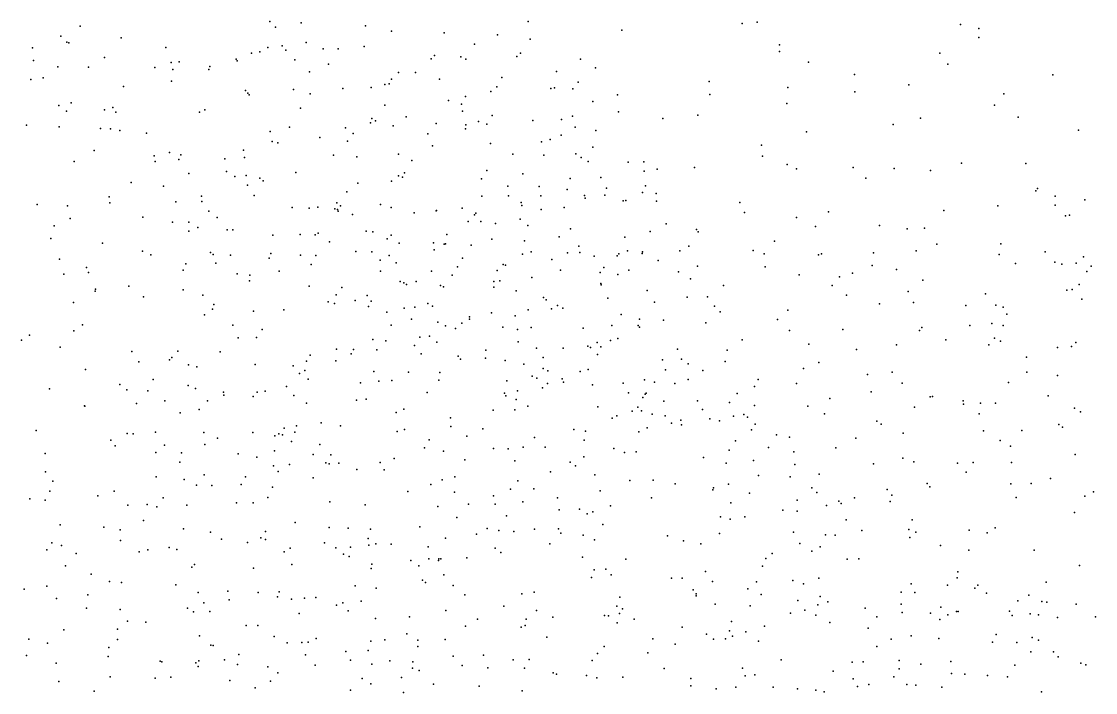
# Model space of a CAD drawing. Header units: metres. Extents: x -23.9 to 23.9, y -28.5 to 28.5.
# Drawn here: x 11.96 to 17.64, y 7.14 to 10.69 of the extents above; entities that cross this region are included whole.
import ezdxf

# ---------------------------------------------------------------- set-up
doc = ezdxf.new("R2010")
doc.units = ezdxf.units.M

msp = doc.modelspace()

# ---------------------------------------------------------------- linework, layer by layer
for p in [(13.2713, 10.6929, -11.623), (13.4364, 10.6864, -3.6202), (14.6382, 10.6939, -2.7017), (15.7704, 10.6835, -0.988), (15.8493, 10.6908, 2.1438), (12.2685, 10.6695, 4.5014), (13.301, 10.6643, 6.8789), (13.7773, 10.6704, 15.0004), (13.9149, 10.6433, -0.6066), (14.1934, 10.6331, -2.2335), (15.1338, 10.6474, 6.2331), (16.9255, 10.6785, -8.0049), (17.022, 10.6571, 0.0208), (12.1652, 10.6165, 11.988), (12.1969, 10.5837, 4.0048), (12.207, 10.5812, -17.3533), (12.4844, 10.6075, -5.665), (13.4639, 10.5831, 15.6286), (14.3539, 10.5737, 2.1559), (14.4759, 10.6225, -14.8691), (14.649, 10.6, 1.4511), (15.9669, 10.5701, -5.2649), (17.0212, 10.6094, 3.4583), (12.0163, 10.5542, -9.1142), (12.7218, 10.556, -11.5268), (13.1745, 10.527, 5.8347), (13.2182, 10.533, -10.9444), (13.2613, 10.5555, -21.3424), (13.3365, 10.5657, 4.113), (13.3554, 10.5424, -0.5802), (13.5531, 10.5492, 4.9202), (13.6321, 10.5493, -15.1165), (13.7695, 10.5618, 7.2279), (14.1414, 10.5131, -1.6246), (14.5972, 10.5261, 15.5978), (15.9668, 10.5351, -0.1488), (16.815, 10.5254, -7.2091), (12.0202, 10.4883, -5.2513), (12.3971, 10.5041, 10.7617), (12.7498, 10.4773, -21.4855), (12.7921, 10.4795, 2.9722), (12.9529, 10.4554, -9.1887), (13.0936, 10.4944, -8.6035), (13.098, 10.4863, 6.6297), (13.4037, 10.4913, 1.1618), (13.582, 10.4685, -0.0748), (14.1252, 10.4971, 5.5597), (14.2815, 10.5066, 0.9674), (14.3083, 10.4951, 6.8495), (14.577, 10.5079, 15.2205), (14.9154, 10.4944, -0.5711), (16.12, 10.4791, 3.3326), (16.8574, 10.4682, -1.6802), (12.149, 10.4533, -21.6243), (12.3112, 10.452, 6.6955), (12.662, 10.4503, -22.2072), (12.7573, 10.4406, 6.5437), (12.9484, 10.4394, -20.8404), (13.4812, 10.4267, 5.2794), (13.9518, 10.4235, 7.6517), (14.0418, 10.4231, 2.5592), (14.4979, 10.3983, -5.8863), (14.7883, 10.4291, 6.768), (14.9947, 10.4495, -3.1936), (16.3645, 10.4127, -4.944), (17.4129, 10.411, -0.3456), (12.0072, 10.3871, -19.3367), (12.0722, 10.3963, -2.873), (12.4973, 10.3494, -20.6571), (12.7516, 10.3777, -0.5464), (13.8066, 10.3439, -5.2696), (13.8795, 10.3607, 16.5292), (13.9032, 10.3644, -3.8506), (13.9141, 10.3892, -0.9986), (14.1692, 10.389, 14.8074), (14.4714, 10.3476, 16.5513), (14.7767, 10.3422, 1.8557), (14.9017, 10.3728, 0.4227), (15.5954, 10.3769, 3.7829), (16.0108, 10.3445, 2.5945), (16.6513, 10.3593, 0.0562), (13.1425, 10.3281, -10.3027), (13.154, 10.3145, -9.6699), (13.1626, 10.3061, 3.1568), (13.3963, 10.3345, -4.7581), (13.4841, 10.3102, 7.5733), (13.6582, 10.3385, 5.7047), (14.306, 10.2978, 7.8176), (14.4402, 10.3235, 3.9633), (14.7579, 10.3385, 7.2134), (14.8744, 10.3383, 7.7591), (15.1107, 10.306, 6.0445), (15.5995, 10.3075, 1.3838), (16.3662, 10.3225, 1.0791), (17.1548, 10.3119, 1.2948), (12.1551, 10.2493, 11.0779), (12.2193, 10.2635, -19.8708), (12.4403, 10.2381, -10.4811), (13.4328, 10.2346, 4.7264), (13.8789, 10.2505, 16.1606), (14.2156, 10.2757, -2.6081), (14.2848, 10.2572, 16.2274), (14.9795, 10.271, 1.2425), (16.0056, 10.2602, -1.1867), (17.1055, 10.2509, -6.8568), (12.1955, 10.2191, 10.4869), (12.3963, 10.2267, -8.0701), (12.4563, 10.2149, -17.1248), (12.8986, 10.2144, 0.0335), (12.9269, 10.226, -8.2255), (13.8113, 10.1809, 17.0707), (13.9926, 10.1892, 0.1839), (14.2912, 10.2192, -4.742), (14.4468, 10.1965, 5.3545), (14.8149, 10.1758, 14.4517), (14.8729, 10.1934, 3.8028), (15.1155, 10.2156, 7.5007), (15.3503, 10.1798, -0.2281), (15.5362, 10.1979, -6.9185), (16.7131, 10.182, 2.2041), (17.2293, 10.1881, -1.8993), (11.9846, 10.1454, -16.2513), (12.1562, 10.1358, -9.3575), (12.3758, 10.1282, -3.1147), (12.429, 10.1259, 2.5618), (12.4771, 10.1165, -22.4987), (13.3751, 10.1355, 3.4425), (13.6716, 10.1313, 8.2237), (13.803, 10.1583, 3.3228), (13.8298, 10.168, 14.7841), (13.923, 10.1417, 5.4605), (14.1519, 10.1542, -5.5662), (14.3058, 10.1255, -4.0724), (14.3077, 10.1472, 14.0106), (14.3751, 10.164, 6.8922), (14.4199, 10.1509, 14.8509), (14.6616, 10.1696, 8.0719), (14.8858, 10.1349, -6.9109), (14.9958, 10.1167, 7.1052), (16.5682, 10.1491, 3.2032), (17.55, 10.1183, 0.9221), (12.6184, 10.1024, -19.4641), (13.2726, 10.1119, 7.3133), (13.2832, 10.0589, 7.9107), (13.5354, 10.0797, 11.0867), (13.6815, 10.0612, -20.9152), (13.7121, 10.1019, 1.1396), (14.1076, 10.1002, 8.2153), (14.7077, 10.057, 6.927), (14.7546, 10.0686, 13.9834), (14.813, 10.0932, 5.3166), (16.1098, 10.11, -6.7854), (12.3417, 10.0109, -18.3156), (12.74, 10.0012, 0.4749), (13.1322, 10.013, -22.0422), (13.3131, 10.0513, -5.4283), (14.1309, 10.0357, -1.9932), (14.438, 10.0474, 12.0808), (14.9803, 10.028, -0.9816), (15.8716, 10.0395, 1.0544), (12.2366, 9.9529, -7.1678), (12.6589, 9.9824, -2.5337), (12.6652, 9.9526, 7.8557), (12.7893, 9.9641, 6.6502), (12.8007, 9.9876, -9.9213), (13.0339, 9.9672, 1.0666), (13.1368, 9.9748, 11.2202), (13.6087, 9.9866, 11.7484), (13.7314, 9.9774, -21.4726), (13.951, 9.9916, 11.3902), (14.0225, 9.9582, 0.6944), (14.5562, 9.9915, 12.4495), (14.7204, 9.9868, 16.3558), (14.8907, 9.9936, 11.7183), (14.919, 9.9747, -3.9366), (14.9558, 9.9538, 5.7569), (15.1667, 9.9501, 17.4066), (15.2502, 9.9518, 7.7014), (15.877, 9.982, -1.7396), (16.93, 9.9441, -2.8019), (12.8432, 9.8898, -20.5759), (13.0415, 9.8994, -4.6433), (13.4089, 9.8954, 4.5236), (13.9837, 9.8929, -4.3324), (14.4189, 9.9052, 4.781), (14.6096, 9.8869, 15.3223), (15.2522, 9.9018, 12.2712), (15.3206, 9.9122, 17.8517), (15.517, 9.9221, -0.9252), (16.0081, 9.9371, 10.4647), (16.0577, 9.9149, 3.4568), (16.3563, 9.9205, 10.1158), (16.574, 9.9156, -6.6218), (16.7659, 9.9052, 1.046), (17.2698, 9.9424, -5.1213), (12.5368, 9.842, -4.3089), (13.0868, 9.8732, 8.1972), (13.1456, 9.8786, 3.381), (13.2174, 9.8642, 3.9614), (13.2354, 9.8502, 11.8008), (13.7374, 9.8375, -5.6286), (13.9144, 9.8489, 14.0582), (13.9518, 9.8771, 2.6024), (13.973, 9.8702, 17.322), (14.391, 9.8619, 17.3054), (14.8608, 9.8637, 17.6576), (15.0225, 9.8679, 14.0935), (16.4238, 9.8646, 10.5137), (12.7093, 9.822, 2.9345), (13.1536, 9.8281, 0.0097), (13.6791, 9.7918, 14.9989), (14.5307, 9.8229, -1.6849), (14.6953, 9.8216, -3.4939), (14.8446, 9.8047, 16.6835), (14.9354, 9.773, 9.9258), (15.0428, 9.7757, 4.8323), (15.0518, 9.8121, 2.0252), (15.243, 9.7895, 11.7518), (15.2578, 9.824, 7.3097), (15.3155, 9.7831, 17.1137), (17.3238, 9.7973, 10.5762), (17.3316, 9.8104, 3.426), (12.0409, 9.7249, -8.5184), (12.2001, 9.7182, -22.4507), (12.4218, 9.7662, -20.3043), (12.4247, 9.7351, 8.3663), (12.7733, 9.7391, -3.8417), (12.909, 9.7699, -9.0835), (12.9114, 9.7421, -19.3261), (13.1879, 9.7723, 7.1399), (13.6264, 9.7351, 0.0749), (13.6454, 9.7176, 16.2052), (13.8574, 9.7248, 10.7923), (14.3925, 9.7692, -4.6609), (14.5333, 9.7713, -5.7377), (14.601, 9.7364, 1.8915), (14.6042, 9.7197, 10.4518), (14.705, 9.7712, 12.7023), (14.94, 9.7582, 14.8575), (15.141, 9.7456, 12.5933), (15.1538, 9.7472, 0.3816), (15.3167, 9.7433, -2.0208), (15.7578, 9.7366, 10.6323), (17.1229, 9.7186, 2.5321), (17.4252, 9.7694, 3.9072), (17.4252, 9.7215, -0.374), (17.582, 9.7503, 3.0206), (12.949, 9.6896, -18.4779), (13.3885, 9.7101, -20.637), (13.4795, 9.7066, -18.5939), (13.5254, 9.7115, 10.7073), (13.6142, 9.7034, 15.722), (13.6293, 9.6983, 8.5243), (13.6329, 9.6906, 4.8019), (13.7089, 9.6733, 4.3266), (13.9138, 9.7104, 11.8554), (14.0352, 9.6808, 4.2274), (14.1512, 9.6928, -5.4672), (14.1531, 9.6933, 13.7751), (14.2886, 9.7064, 6.6672), (14.3541, 9.6716, 15.7201), (14.3604, 9.6805, 3.392), (14.7074, 9.6995, -6.6163), (14.8281, 9.7097, 8.1917), (15.782, 9.684, 17.6136), (16.226, 9.6871, -5.8456), (16.8375, 9.6944, 10.895), (17.4805, 9.6655, -14.9142), (17.5014, 9.6682, 11.0536), (12.1305, 9.6121, -13.6928), (12.2142, 9.6514, 7.8999), (12.5994, 9.6582, -4.8076), (12.7568, 9.6312, -8.4757), (12.8432, 9.6325, -17.9425), (12.8898, 9.6039, 11.2058), (12.9922, 9.6564, -16.2311), (14.3211, 9.6358, -21.0922), (14.3867, 9.6363, 9.8486), (14.4646, 9.6247, 4.476), (14.5951, 9.6483, 16.147), (14.6365, 9.6137, 17.745), (15.3685, 9.6239, -4.5495), (16.0566, 9.6568, -2.0309), (16.1584, 9.6084, -0.2469), (16.4966, 9.6137, 1.9802), (12.1117, 9.5463, -3.3176), (12.8423, 9.5844, 3.5287), (13.0455, 9.5912, 10.8884), (13.076, 9.5914, 0.6021), (13.2867, 9.5631, 8.6164), (13.4308, 9.5674, -17.6895), (13.5103, 9.5647, 16.8361), (13.5264, 9.5746, -4.1216), (13.7803, 9.585, 14.5096), (13.8158, 9.5817, 5.1334), (13.9133, 9.5641, 15.2053), (14.2077, 9.567, 8.259), (14.8025, 9.5551, 13.7872), (14.8611, 9.5969, 17.0845), (15.1495, 9.5522, 7.9991), (15.2833, 9.5821, 5.16), (15.5281, 9.594, 10.1504), (15.5364, 9.58, -6.719), (16.6434, 9.5961, -0.686), (16.7348, 9.6003, 10.4378), (12.3859, 9.521, 7.4876), (13.5861, 9.5288, 12.0226), (13.8911, 9.5433, -20.6306), (13.9558, 9.521, 1.1733), (14.1374, 9.5234, 15.4961), (14.193, 9.5164, 16.0203), (14.201, 9.5179, -18.2126), (14.3361, 9.511, 4.171), (14.4447, 9.5419, 11.5003), (14.6183, 9.5326, 9.5818), (14.9051, 9.5045, 6.107), (15.487, 9.5059, 12.121), (15.9407, 9.5307, -5.3692), (16.7993, 9.5149, -15.11), (17.139, 9.5169, 11.297), (12.1584, 9.4366, -18.1271), (12.5978, 9.4794, 2.6891), (12.6418, 9.4599, 6.5983), (12.957, 9.4723, -14.436), (12.9707, 9.4603, -16.8607), (13.0627, 9.4573, 11.832), (13.2669, 9.4421, -13.7335), (13.2761, 9.4664, 7.2864), (13.4328, 9.458, -16.2988), (13.514, 9.4559, -19.4989), (13.726, 9.4775, -14.5791), (13.811, 9.4749, 17.1993), (13.9026, 9.4565, 8.6392), (14.1405, 9.4858, 12.3898), (14.2896, 9.4422, 10.5167), (14.6074, 9.4631, 15.0506), (14.653, 9.4756, 10.7097), (14.7628, 9.4352, 16.5219), (14.845, 9.4698, 4.6043), (14.9111, 9.4718, -12.0055), (14.9872, 9.4519, -3.0583), (15.1079, 9.4538, 7.1524), (15.1176, 9.4646, 14.5624), (15.1637, 9.48, -3.93), (15.241, 9.4663, 7.4649), (15.2428, 9.4745, 5.5347), (15.4408, 9.4806, 18.2054), (15.8277, 9.4813, 12.2268), (15.8856, 9.4652, 12.5766), (16.1738, 9.4584, 10.9429), (16.1892, 9.4644, 17.6579), (16.464, 9.4695, 3.5794), (16.6898, 9.4807, 9.9196), (17.1302, 9.4604, 10.1291), (17.3733, 9.4745, -3.1442), (17.5759, 9.4492, -4.1941), (12.302, 9.3919, -2.1406), (12.8121, 9.3785, 7.292), (12.8271, 9.4119, -22.1938), (12.9851, 9.4143, 6.7365), (13.4901, 9.4072, -21.582), (13.8542, 9.4305, 16.1295), (13.9395, 9.4171, 14.7987), (14.2636, 9.3963, 15.0158), (14.4741, 9.3757, 6.8302), (14.5055, 9.4083, 6.4319), (14.5175, 9.4037, -20.528), (14.8087, 9.3782, 11.4179), (15.0384, 9.3929, -6.2012), (15.1712, 9.3787, 12.6552), (15.326, 9.4284, 16.9143), (15.533, 9.3988, 10.5931), (15.8916, 9.3961, 17.8252), (16.458, 9.4021, 1.1074), (16.5855, 9.382, -6.0185), (17.2154, 9.4136, -16.89), (17.4237, 9.42, 2.3077), (17.4615, 9.4096, -5.7956), (17.5363, 9.4148, -1.0109), (17.6162, 9.3995, -16.3033), (12.1822, 9.3566, -20.5426), (12.3116, 9.3661, -4.0679), (13.0987, 9.3595, -20.301), (13.1627, 9.3209, -15.8112), (13.165, 9.3514, -5.1256), (13.3213, 9.3722, 10.696), (13.8574, 9.3728, 4.012), (14.1266, 9.3722, 10.2008), (14.2354, 9.3519, 17.2265), (14.4556, 9.3185, 13.7495), (14.4875, 9.3219, 16.2342), (14.6565, 9.3392, 2.5584), (15.0179, 9.3657, -2.3616), (15.1129, 9.3549, -1.392), (15.4326, 9.3699, -0.7853), (15.497, 9.3329, -5.4021), (16.072, 9.3528, 1.6521), (16.2848, 9.3432, 18.1699), (16.3541, 9.3619, -15.3325), (16.7264, 9.3243, 18.1184), (17.5935, 9.3709, 10.2217), (12.3463, 9.2672, -13.4042), (12.3492, 9.2776, -22.127), (12.525, 9.2941, 8.6314), (12.8127, 9.2732, -3.5817), (13.4795, 9.2926, -13.1226), (13.6514, 9.287, 8.8109), (13.9605, 9.318, -21.691), (13.9797, 9.3112, -18.7092), (13.9945, 9.3016, 1.7137), (14.0445, 9.3182, -13.5425), (14.1746, 9.2969, 11.0865), (14.1905, 9.2893, 9.7762), (14.4562, 9.2879, -18.6168), (14.5749, 9.2694, 4.2821), (15.0228, 9.3074, 8.389), (15.0239, 9.3012, 18.2432), (15.2676, 9.2704, 11.6563), (15.6706, 9.2977, 17.0551), (16.2452, 9.2961, -2.4006), (16.6486, 9.2658, 17.244), (17.4881, 9.2726, 3.3286), (17.5153, 9.2751, -5.1406), (17.552, 9.3027, -14.3843), (12.2322, 9.207, 8.386), (12.6029, 9.2376, -15.8226), (12.9165, 9.2453, -17.5946), (13.5795, 9.2112, -20.0845), (13.6226, 9.2474, -2.9928), (13.722, 9.2172, 16.5853), (13.786, 9.2444, -4.4788), (13.8069, 9.214, 10.5661), (14.7181, 9.2327, 6.2347), (14.7325, 9.2212, -4.2878), (15.0585, 9.2296, 14.0754), (15.3067, 9.2086, 9.7076), (15.4784, 9.2358, 1.5813), (15.5865, 9.237, 12.95), (16.3224, 9.2462, 9.613), (16.6761, 9.2078, 0.719), (17.0578, 9.2532, -14.5425), (17.5674, 9.2248, -17.2257), (12.9681, 9.1722, 1.614), (12.9743, 9.1966, 3.1935), (13.1844, 9.1618, 7.4224), (13.3446, 9.1679, 4.4494), (13.6132, 9.2015, -6.1446), (13.7933, 9.1858, 0.6841), (13.8906, 9.1557, -15.8799), (13.9824, 9.1774, 16.3183), (14.0385, 9.1827, -12.8639), (14.1068, 9.2009, -5.5014), (14.1316, 9.188, 13.9323), (14.4446, 9.1515, -10.539), (14.6386, 9.1674, -2.6777), (14.7608, 9.1741, 17.0815), (14.7932, 9.1911, 5.8982), (14.8213, 9.1772, 14.7988), (15.623, 9.1876, 11.8235), (15.6542, 9.1573, 3.422), (16.0117, 9.1669, 12.9068), (16.4959, 9.1993, 10.9395), (16.9533, 9.1911, 17.4531), (17.1127, 9.1933, 1.5896), (17.1503, 9.1824, -3.6364), (12.9258, 9.1413, 11.2947), (14.0209, 9.1188, -14.4935), (14.1593, 9.1023, 10.8009), (14.2877, 9.0976, -4.739), (14.3267, 9.1319, 8.3525), (14.3269, 9.1183, 16.9079), (14.5687, 9.1371, 11.5124), (15.1289, 9.1442, 1.9072), (15.2263, 9.1195, 5.2925), (15.3532, 9.1127, -3.0381), (15.577, 9.0987, 13.9404), (15.9567, 9.1167, -0.5049), (17.0898, 9.0961, -2.9407), (17.1695, 9.146, -0.8163), (12.0001, 9.0346, -21.7712), (12.2341, 9.0577, 2.7093), (12.2805, 9.0884, 7.1152), (13.0756, 9.0879, -12.7941), (13.2314, 9.0636, 10.8568), (13.9128, 9.0877, -19.1998), (14.2008, 9.084, 11.9336), (14.2533, 9.0701, -15.4887), (14.5029, 9.0761, -17.652), (14.5807, 9.0635, 17.6859), (14.654, 9.0744, 7.066), (14.9286, 9.0714, 11.5431), (15.0809, 9.0849, 4.89), (15.2201, 9.0858, 14.4825), (15.2259, 9.0756, -11.343), (16.0196, 9.0587, 18.2268), (16.3032, 9.0634, -1.576), (16.7082, 9.0589, 9.9647), (16.7198, 9.0743, -15.8087), (16.9749, 9.0857, 18.0823), (17.151, 9.0861, 10.0473), (11.9573, 9.0078, -17.251), (13.1034, 9.0202, -22.1179), (13.2005, 9.0225, -19.6322), (13.8166, 9.0112, -5.0431), (13.8842, 9.0033, -11.5961), (14.0366, 8.9799, 11.5171), (14.0655, 9.0242, 3.9663), (14.116, 9.0296, 5.6839), (14.1539, 8.9972, -2.2409), (14.585, 8.9983, -5.4782), (15.0032, 8.9951, 7.0846), (15.0742, 9.0057, 12.7027), (15.1123, 9.0168, 16.9577), (15.7707, 9.0087, 9.7638), (16.1222, 8.9869, 3.794), (16.5863, 8.9834, 18.3962), (16.8474, 9.0101, -16.5832), (17.0756, 8.9821, 11.3966), (17.1041, 9.0183, 17.7124), (17.137, 9.0023, 0.6539), (17.5347, 8.996, 10.143), (12.1611, 8.9704, -16.523), (12.5416, 8.9471, 4.081), (12.7852, 8.9501, -13.8207), (13.0084, 8.9466, 8.6039), (13.485, 8.9279, 4.2457), (13.6242, 8.9606, -10.5506), (13.7011, 8.9359, 11.7947), (13.7132, 8.9586, 1.9658), (13.8378, 8.9571, 8.7474), (14.0723, 8.9362, -22.208), (14.2674, 8.9229, -12.3204), (14.4147, 8.9539, 14.6432), (14.6821, 8.9659, 4.6629), (14.8237, 8.9662, -18.3156), (14.9543, 8.9754, 13.6293), (14.9672, 8.9688, 2.5128), (15.0049, 8.9314, -1.1553), (15.0225, 8.9724, 8.4811), (15.4283, 8.9603, -3.4769), (15.6914, 8.9549, -2.3922), (16.375, 8.9583, 1.7071), (17.4386, 8.968, -15.7953), (17.5121, 8.9739, -4.6025), (12.5787, 8.8926, 2.8316), (12.7402, 8.9034, -14.4255), (12.7528, 8.9164, -17.024), (12.8406, 8.8765, 4.4797), (12.8853, 8.866, 3.1136), (13.1942, 8.8797, 11.1556), (13.3947, 8.8717, -9.3352), (13.4654, 8.8963, -14.9227), (13.6205, 8.8989, -16.3146), (14.2805, 8.9078, -11.1583), (14.4119, 8.9132, 14.2697), (14.5156, 8.8993, 12.4464), (14.6143, 8.88, 13.9941), (14.7171, 8.9153, 10.7732), (15.349, 8.9034, 10.4086), (15.4483, 8.907, -11.7527), (15.4848, 8.8825, 17.0919), (15.6795, 8.895, 17.9208), (16.1757, 8.8896, 0.2348), (17.2745, 8.9175, -5.6424), (12.2963, 8.8527, -3.1717), (13.4278, 8.8315, -7.8404), (13.4567, 8.8471, -4.2159), (13.8221, 8.8419, -11.1135), (14.0044, 8.8392, -9.1355), (14.1708, 8.8366, -6.1923), (14.6581, 8.8172, -10.2085), (14.6833, 8.807, -12.7995), (14.7173, 8.8578, 14.4421), (14.7419, 8.8454, -13.6469), (14.913, 8.8413, 18.0137), (14.9546, 8.8531, -9.3202), (15.3635, 8.8514, 13.0228), (15.5617, 8.848, 14.587), (16.0939, 8.8582, 11.8585), (16.4323, 8.826, -2.9911), (16.5632, 8.838, 17.0535), (17.2757, 8.8391, -14.3599), (17.4382, 8.8215, -1.1023), (12.1057, 8.7509, 8.2497), (12.4782, 8.7737, -4.2985), (12.6541, 8.7989, -2.589), (12.8397, 8.7678, -20.0853), (12.8787, 8.7519, 3.5887), (13.3593, 8.7629, -6.2992), (13.474, 8.801, -8.5023), (13.7501, 8.7813, -2.9259), (13.8478, 8.7909, -9.7606), (13.9169, 8.795, 9.9499), (14.1651, 8.7955, 8.1709), (14.5256, 8.7923, 12.0853), (14.713, 8.7563, 8.4869), (14.7397, 8.779, 5.4189), (14.8185, 8.8035, -21.0066), (14.8252, 8.7854, 9.5335), (14.9787, 8.7708, 17.2016), (15.14, 8.7799, 6.8359), (15.2531, 8.7975, -4.5964), (15.3055, 8.7859, -10.8442), (15.4143, 8.7783, 3.0098), (15.4834, 8.7999, 2.4536), (15.836, 8.7627, 1.8465), (15.8547, 8.7992, 14.045), (16.0574, 8.7789, -15.1247), (16.6169, 8.7805, 10.6637), (17.1788, 8.7832, -5.1346), (12.5144, 8.7444, -22.0754), (12.6256, 8.7389, 8.3765), (13.0267, 8.7319, 0.9251), (13.0276, 8.7171, -14.7486), (13.1837, 8.71, -2.4487), (13.2044, 8.7317, 10.6779), (13.2459, 8.7379, 11.705), (13.3979, 8.7148, 4.7934), (13.7816, 8.6958, 4.0652), (14.103, 8.7302, 5.3156), (14.5133, 8.7271, 4.2887), (14.5198, 8.714, 5.0162), (14.5751, 8.6945, -21.401), (14.5808, 8.739, -8.7936), (15.1686, 8.7285, -5.2653), (15.244, 8.7047, 9.4389), (15.2576, 8.7228, 9.0272), (15.2629, 8.7272, 17.9792), (15.7438, 8.7263, 10.3299), (16.2337, 8.6998, -15.5925), (16.4527, 8.7348, 10.0074), (16.7642, 8.7076, -7.1247), (16.7773, 8.7096, 1.5847), (17.3888, 8.7138, 11.2441), (12.2899, 8.6609, 2.9245), (12.292, 8.6577, -17.182), (12.5665, 8.6717, 4.3326), (12.7149, 8.6869, -17.9814), (12.8975, 8.6411, -12.7257), (12.9422, 8.687, 11.5561), (13.4647, 8.6749, 11.2439), (13.729, 8.6894, -12.7744), (13.9794, 8.6424, 7.9296), (14.4521, 8.6378, -17.261), (14.5679, 8.6399, -1.5489), (14.6368, 8.6581, -4.9945), (15.0057, 8.6553, 10.5567), (15.2171, 8.6534, -2.7307), (15.3557, 8.6853, -3.882), (15.5338, 8.6862, 7.7899), (15.5592, 8.6408, -0.6864), (15.7033, 8.6777, 9.2281), (15.8358, 8.6615, 14.3745), (16.1165, 8.6589, 9.9821), (16.6809, 8.6525, -6.5153), (16.9382, 8.6873, 17.2735), (16.9408, 8.6685, 11.1711), (17.0315, 8.6741, 3.4111), (17.1101, 8.6737, -17.2117), (17.5276, 8.6486, 3.4599), (12.7961, 8.6236, -3.7093), (13.939, 8.6244, 8.3858), (14.2264, 8.5967, 11.1501), (15.0826, 8.5943, -10.3309), (15.1064, 8.6078, 12.0945), (15.1876, 8.6318, 13.4013), (15.2366, 8.6335, 10.1835), (15.2929, 8.6169, -12.768), (15.3625, 8.6078, 17.6005), (15.4452, 8.5836, -2.0305), (15.5988, 8.5916, 7.0051), (15.6497, 8.5814, -17.5024), (15.7236, 8.6064, -4.3942), (15.7779, 8.6142, 3.3981), (15.7977, 8.6006, 17.6006), (16.2048, 8.6172, -6.3124), (17.0232, 8.6181, 18.0397), (17.5605, 8.6279, -17.5681), (12.0352, 8.5299, -18.1428), (13.3474, 8.5419, -16.7029), (13.4127, 8.554, 4.3348), (13.5429, 8.5703, -10.1485), (13.6448, 8.5541, 11.7701), (13.9451, 8.5249, 1.6266), (13.9843, 8.5342, -2.1852), (14.2282, 8.5516, 4.0164), (14.3979, 8.5393, -20.4543), (14.8798, 8.5358, 9.0982), (14.9414, 8.5253, 9.8454), (15.2227, 8.5229, 12.8293), (15.2678, 8.5439, 8.3374), (15.3962, 8.5683, -16.9328), (15.4488, 8.5592, 14.7303), (15.8184, 8.5325, 8.5617), (15.838, 8.5638, -3.3533), (16.4816, 8.5787, -1.0389), (16.506, 8.5635, -16.4325), (17.0462, 8.5284, 10.4275), (17.2486, 8.5296, -7.4825), (17.4451, 8.5616, 10.4337), (17.4647, 8.5472, -8.8281), (12.4295, 8.4793, -16.601), (12.517, 8.5132, -21.0208), (12.5488, 8.5129, -16.0423), (12.6662, 8.5203, 3.4364), (12.9212, 8.5185, -8.1484), (12.9944, 8.49, 4.3014), (13.1807, 8.5185, 10.4107), (13.2982, 8.5011, 7.6325), (13.3181, 8.5127, -17.7319), (13.3379, 8.5071, -3.6767), (13.386, 8.472, -16.2258), (13.4029, 8.5208, -5.1006), (14.1139, 8.4802, -8.7388), (14.3137, 8.5001, -16.1185), (14.6707, 8.4922, -19.9278), (14.9345, 8.4777, 10.2722), (15.7343, 8.4749, 2.7102), (15.952, 8.5063, 18.0971), (16.0202, 8.4947, 17.3039), (16.3717, 8.4883, 3.5947), (16.621, 8.5158, 18.3238), (17.1339, 8.4766, -5.4844), (12.4533, 8.4488, -19.8808), (12.6683, 8.4126, 11.6537), (12.7137, 8.4529, 8.18), (12.803, 8.412, -7.5562), (12.9264, 8.4558, -9.3347), (13.2954, 8.4228, -7.5369), (13.5364, 8.4561, 7.9933), (14.0888, 8.4373, -19.6314), (14.189, 8.4201, -6.4159), (14.4547, 8.4336, -14.5146), (14.5317, 8.4322, 10.3712), (14.6121, 8.4411, 14.3935), (14.7285, 8.4416, 6.0658), (15.0905, 8.4349, 6.6964), (15.1473, 8.4128, -9.4143), (15.209, 8.416, -18.5649), (15.7003, 8.4255, 13.5937), (15.9099, 8.4392, -4.908), (16.0429, 8.4167, -1.0554), (16.2647, 8.4376, 12.0912), (17.1902, 8.447, 10.8018), (12.0819, 8.4073, -2.9253), (12.7951, 8.3617, -20.3346), (13.1039, 8.4069, 12.078), (13.2024, 8.3887, -15.415), (13.4997, 8.4028, 1.6602), (13.5673, 8.3578, -10.8999), (13.5842, 8.3525, -3.1899), (13.593, 8.4016, -2.5331), (13.6369, 8.3573, -19.8874), (13.8547, 8.3603, -5.1111), (13.9293, 8.3812, 3.9566), (14.3032, 8.3751, -13.9288), (14.5679, 8.3685, -20.9828), (14.8608, 8.3618, -16.7881), (14.9323, 8.3899, -9.8685), (15.5653, 8.386, -10.7048), (15.6849, 8.3561, 2.2641), (15.8304, 8.3716, 11.9071), (16.4645, 8.3533, 17.2347), (16.6191, 8.3825, -7.9868), (16.6787, 8.3631, -8.7105), (16.9089, 8.3571, 17.5452), (16.9918, 8.3605, 0.7676), (17.1942, 8.3597, -6.3442), (17.531, 8.4035, -5.0277), (12.0848, 8.3108, -18.7776), (13.29, 8.3428, -13.9449), (13.3161, 8.3119, -1.6497), (13.3744, 8.3494, 10.1116), (13.7308, 8.3239, -13.7263), (13.8767, 8.322, 11.5825), (14.7562, 8.3103, -2.7913), (14.8886, 8.3419, -13.0619), (14.9913, 8.296, 13.4758), (16.0488, 8.349, -5.4046), (16.1771, 8.2995, 18.5241), (16.9549, 8.3097, -9.2576), (12.1224, 8.2616, -2.4388), (12.6705, 8.2849, -3.0986), (12.8187, 8.2702, 4.0614), (12.8824, 8.2407, -22.069), (12.9243, 8.2944, -16.3013), (12.9648, 8.2389, -8.7387), (13.1189, 8.2448, 7.7647), (13.1419, 8.285, -5.6455), (13.5005, 8.2787, 1.1792), (14.1233, 8.2448, 5.606), (14.1831, 8.2684, -7.8648), (14.2501, 8.2842, -21.8147), (14.5838, 8.2626, 14.0707), (15.1756, 8.2652, 9.8384), (15.2997, 8.2676, 12.3062), (15.4158, 8.2476, 12.6612), (15.6968, 8.2458, 9.7943), (15.857, 8.2916, 13.9419), (16.0233, 8.2853, 9.2793), (16.7491, 8.2487, 12.2288), (17.1918, 8.2483, -0.564), (17.2994, 8.2491, -7.0201), (17.4014, 8.2752, -2.9516), (12.1074, 8.2089, -17.2982), (12.3608, 8.1848, -13.1172), (12.4475, 8.2095, 8.0713), (13.2851, 8.2293, -19.1664), (14.0008, 8.2063, 11.1775), (14.2485, 8.2038, -5.8457), (14.4551, 8.1841, -1.8245), (14.544, 8.2192, 5.0439), (14.6678, 8.2216, 5.8131), (15.0184, 8.2104, -8.9916), (15.615, 8.2164, 6.9915), (15.619, 8.2264, -12.6733), (15.8092, 8.198, 7.8857), (16.138, 8.2259, 8.353), (16.1652, 8.2009, -15.7214), (16.5361, 8.2167, 2.9735), (16.5611, 8.1877, 17.5162), (16.762, 8.2315, 17.8693), (17.5824, 8.1825, -13.8349), (17.628, 8.2045, -0.132), (12.002, 8.1683, -12.2356), (12.083, 8.1611, -7.3), (12.5195, 8.1338, -6.2435), (12.6224, 8.1374, 11.2013), (12.674, 8.1266, -21.2215), (12.7074, 8.1727, -2.2412), (12.8324, 8.1341, -13.2421), (13.0953, 8.147, -3.2386), (13.1831, 8.1465, -10.0901), (13.2599, 8.1745, 10.5524), (13.5888, 8.1529, -15.0905), (13.7756, 8.1371, -12.2879), (14.1607, 8.1284, 9.274), (14.3219, 8.1403, -19.2644), (14.4632, 8.1404, 4.1798), (14.6095, 8.1524, -13.4412), (14.7925, 8.1734, 8.7835), (15.0728, 8.1307, -1.9106), (15.2907, 8.1737, -16.115), (15.7108, 8.1471, 18.4351), (16.0608, 8.1607, -14.8327), (16.2169, 8.1332, 1.948), (16.281, 8.1553, 17.7151), (16.2936, 8.1435, -14.3271), (16.3645, 8.1729, -4.7737), (16.5536, 8.1544, 11.9078), (17.2188, 8.1746, 3.4983), (14.2599, 8.0702, 10.2557), (14.523, 8.0782, 9.1521), (14.802, 8.1092, -15.1785), (14.9097, 8.1135, 6.042), (14.9505, 8.0892, 6.6501), (14.9791, 8.0985, 14.563), (15.6551, 8.0735, 7.5956), (15.7834, 8.0721, -0.2413), (15.9844, 8.1084, -15.2908), (16.0606, 8.1033, -7.3181), (17.5288, 8.0963, -9.3328), (12.1621, 8.0313, 8.5206), (12.3933, 8.0183, -8.3705), (12.602, 8.0537, 3.8265), (13.4054, 8.0426, -13.5387), (13.5842, 8.0157, 12.0896), (13.6859, 8.013, -17.0084), (14.0648, 8.0193, -6.9532), (14.4205, 8.0115, 8.8144), (15.0323, 8.0316, -18.8614), (15.7065, 8.0607, -3.3067), (16.3206, 8.057, 13.0322), (16.6694, 8.0575, -2.6528), (17.1077, 8.0155, -16.7358), (12.4787, 8.0043, -18.5678), (12.8144, 8.0097, -19.2742), (12.957, 7.9909, -21.6177), (13.0154, 7.9555, -6.6057), (13.2232, 7.9624, 2.0939), (13.2484, 7.9953, -17.7052), (13.7915, 7.9588, 2.1381), (13.8036, 8.0083, -21.8297), (14.2008, 7.9608, 8.4734), (14.3636, 7.9808, -2.3134), (14.4829, 8.0014, -6.7536), (14.5622, 7.996, 4.4954), (14.6706, 8.0072, -14.0814), (14.7988, 8.0098, 14.2535), (14.811, 7.9872, -8.4474), (14.9295, 7.9759, -20.5708), (15.3741, 7.9731, 13.6976), (15.6504, 7.9845, 12.2612), (16.041, 7.9909, -5.7666), (16.2111, 7.9785, -0.7873), (16.262, 7.9753, -16.9987), (16.403, 7.9999, -5.4406), (16.6522, 8.0053, -8.3538), (16.6572, 7.9631, 12.9493), (16.6891, 7.9913, 18.3403), (16.9708, 8.0022, -3.8768), (17.0668, 7.9886, -17.9543), (12.0916, 7.8979, 3.4513), (12.1181, 7.9358, 13.6225), (12.1682, 7.9209, 12.3594), (12.482, 7.9477, 8.3857), (12.6252, 7.8987, 7.8034), (12.7389, 7.9111, -5.8067), (12.7793, 7.8995, 12.602), (13.1522, 7.9373, 12.1641), (13.2483, 7.9538, 4.2021), (13.3788, 7.9078, -10.6811), (13.5609, 7.9353, -15.8107), (13.62, 7.9091, -5.766), (13.6977, 7.913, -12.8103), (13.795, 7.9228, 9.3717), (13.8326, 7.9299, 10.2309), (13.9139, 7.929, 11.4032), (14.1096, 7.9142, 10.77), (14.4639, 7.9069, 4.8679), (14.752, 7.9304, -19.4875), (14.9882, 7.9515, 13.7772), (15.46, 7.9465, 6.0237), (15.5504, 7.9301, 18.6752), (16.0746, 7.9318, 0.5092), (16.1827, 7.9136, 8.6672), (16.819, 7.9211, -14.1714), (12.2465, 7.879, 12.7118), (12.5799, 7.8883, 11.5384), (13.3474, 7.8883, -1.4642), (13.6613, 7.8762, 10.7217), (13.6908, 7.8622, -11.6633), (14.0178, 7.8422, 5.4185), (14.1128, 7.8513, -13.2546), (14.1637, 7.842, -21.4499), (14.1651, 7.8509, 1.4082), (14.1754, 7.8514, -15.3121), (14.3127, 7.8551, -18.8147), (14.4938, 7.885, 9.8709), (14.9253, 7.8591, -21.0788), (15.1542, 7.8493, -16.5149), (15.8951, 7.852, 11.8526), (15.9284, 7.8797, 7.8925), (16.1384, 7.8907, -3.5827), (16.3249, 7.8483, 19.1141), (16.3871, 7.8509, -0.285), (16.969, 7.8973, 12.4105), (17.3155, 7.8962, -4.4629), (12.1898, 7.8143, 13.1282), (12.8584, 7.8071, -18.8401), (12.8733, 7.8212, -9.1069), (13.1854, 7.8021, 10.8612), (13.3884, 7.8209, -18.8595), (13.8076, 7.7994, 11.787), (13.8113, 7.8232, -14.4763), (14.0586, 7.8134, 8.8303), (14.9873, 7.7922, -20.0552), (15.0485, 7.7964, 18.8992), (15.8767, 7.8117, 13.7227), (17.555, 7.8149, -5.5589), (12.3268, 7.7692, 14.7395), (12.4225, 7.7314, 11.8702), (14.0779, 7.737, -7.3823), (14.1908, 7.7652, -1.588), (14.9726, 7.7517, -12.7508), (15.0777, 7.7667, -2.8091), (15.3963, 7.7488, -6.7609), (15.453, 7.7492, 7.3897), (15.5762, 7.7839, 18.1363), (15.6123, 7.73, 6.646), (15.8463, 7.7296, 12.9346), (16.0377, 7.7361, -17.7876), (16.176, 7.7479, -2.5887), (16.9069, 7.7505, -9.3585), (16.9101, 7.7824, 1.5792), (11.9719, 7.6907, -12.5058), (12.0914, 7.7066, -13.129), (12.4864, 7.7256, 3.8159), (12.7737, 7.7138, 11.1369), (12.892, 7.6717, 1.4018), (13.0495, 7.6804, -1.9312), (13.2092, 7.6717, 8.5674), (13.3207, 7.6768, -6.0715), (13.7223, 7.7075, 4.1304), (13.8344, 7.6954, 0.9765), (14.094, 7.7258, -19.2709), (14.2406, 7.7091, 5.663), (14.6695, 7.6743, -8.9017), (15.5099, 7.686, -12.2588), (15.7998, 7.6927, 19.0907), (16.094, 7.7179, -6.4864), (16.6116, 7.6737, 1.2035), (16.6636, 7.7186, -6.7607), (16.6835, 7.6732, 18.0871), (16.8566, 7.7116, -4.4714), (17, 7.6957, -0.1022), (17.0169, 7.7119, -7.9042), (17.3777, 7.7268, 3.3877), (12.1422, 7.6402, 3.8578), (12.3076, 7.6601, 13.8713), (12.9225, 7.6177, -20.9164), (13.0559, 7.6334, 12.6038), (13.3121, 7.649, -2.5544), (13.3864, 7.637, -6.6266), (13.4544, 7.6431, 15.5413), (13.5138, 7.6458, 11.967), (13.6577, 7.617, 9.1886), (13.7549, 7.6258, 11.3448), (14.3027, 7.6606, -14.0255), (14.6044, 7.6653, 18.6294), (15.123, 7.6474, 9.9584), (15.527, 7.6663, 5.8414), (15.527, 7.6548, 9.7954), (15.8706, 7.6612, -18.7476), (16.0648, 7.6305, -14.875), (16.1828, 7.6521, 17.8097), (16.2229, 7.6238, -7.3209), (17.062, 7.669, 16.3331), (17.2275, 7.6278, 15.9161), (17.2861, 7.659, -7.2798), (17.3547, 7.6253, -18.0428), (17.3818, 7.6222, -12.8329), (12.3006, 7.5905, 8.6256), (12.4788, 7.5828, -8.9633), (12.8349, 7.5896, 3.8541), (12.8678, 7.5698, 12.9107), (12.9542, 7.5713, -18.1517), (13.4256, 7.5608, 8.2278), (13.6234, 7.6054, 15.0598), (13.6854, 7.5752, 9.6312), (14.2017, 7.5781, 4.6745), (14.5087, 7.5997, -16.7547), (14.6827, 7.5777, 18.273), (15.1066, 7.6, -14.5028), (15.1216, 7.5619, -18.763), (15.1376, 7.5853, 5.6433), (15.6263, 7.6113, 12.5512), (15.8128, 7.6026, 9.4725), (16.025, 7.5629, 8.7688), (16.1007, 7.5797, 14.1167), (16.17, 7.6077, 13.0706), (16.4207, 7.5894, -3.8568), (16.6113, 7.6112, -18.0898), (16.6167, 7.5672, 12.9789), (16.7667, 7.5625, 11.9497), (16.8204, 7.5958, 18.585), (16.9036, 7.5712, -17.2217), (16.9134, 7.5724, -2.6312), (17.1845, 7.5732, -14.6488), (17.2942, 7.5604, -13.3062), (17.5377, 7.611, -10.6074), (12.5183, 7.5203, 13.5843), (12.6152, 7.5159, 8.4876), (13.8303, 7.5347, 15.3423), (14.0106, 7.5438, -2.5463), (14.3695, 7.5312, -12.7108), (14.6275, 7.5316, -7.9993), (14.7676, 7.5419, -6.1371), (15.0408, 7.5513, -15.0836), (15.0619, 7.5497, -10.799), (15.1078, 7.5113, 13.6334), (15.1984, 7.5313, -3.4562), (15.7137, 7.5186, 6.0826), (16.1598, 7.5526, 19.1824), (16.2328, 7.5135, 13.586), (16.4822, 7.5442, -4.9993), (16.8161, 7.529, 2.995), (16.858, 7.5546, 2.5086), (17.1991, 7.5507, 16.6321), (17.3367, 7.5542, 0.8176), (17.4385, 7.5408, -18.5847), (17.6392, 7.5441, 2.7328), (12.1819, 7.4754, 14.2482), (12.4654, 7.4791, -15.1708), (12.8988, 7.4433, 15.1136), (13.1467, 7.4976, 7.9724), (13.2072, 7.4977, 11.8739), (13.9961, 7.4539, 5.5486), (14.3065, 7.4945, -5.7572), (14.6009, 7.4883, 19.0259), (14.6221, 7.4974, -19.2397), (15.4522, 7.4895, 6.8883), (15.582, 7.4512, -2.2844), (15.7035, 7.4698, 9.0414), (15.7892, 7.4636, -3.6516), (15.8876, 7.4944, 17.8646), (16.4359, 7.4844, 11.79), (16.6636, 7.4437, -7.6628), (17.1131, 7.4508, -3.7651), (11.9956, 7.4257, -7.621), (12.0945, 7.4049, 11.8504), (12.4645, 7.423, -3.0102), (12.9596, 7.3933, 1.8813), (12.9709, 7.392, 15.6702), (13.2937, 7.439, -20.4799), (13.363, 7.4059, 11.2856), (13.4405, 7.4071, -21.3855), (13.4748, 7.4092, -10.1736), (13.517, 7.4291, 11.6597), (13.8059, 7.4145, 2.2062), (13.8793, 7.4223, -17.4365), (14.0544, 7.4201, -7.862), (14.0545, 7.387, -11.3621), (14.198, 7.4244, -6.8834), (14.7359, 7.4363, -16.2291), (15.2969, 7.428, 7.7783), (15.4155, 7.3994, 7.4583), (15.618, 7.4253, -6.3015), (15.6811, 7.4269, 13.1401), (15.7185, 7.4422, 12.1935), (15.8566, 7.4155, 8.1086), (16.4826, 7.3875, 19.0441), (16.5587, 7.4259, -5.92), (16.8106, 7.4298, -6.3154), (17.0949, 7.409, 15.6702), (17.2235, 7.4074, -11.4845), (17.3033, 7.4344, -8.2701), (17.337, 7.4197, 2.3719), (11.9838, 7.34, 3.6761), (12.4155, 7.3343, 11.7214), (12.4199, 7.3807, -5.3298), (13.1073, 7.3446, 1.1376), (13.4606, 7.3435, 14.705), (13.673, 7.3602, -5.8671), (13.7906, 7.3663, 8.4477), (14.2412, 7.3354, 10.0364), (14.4015, 7.3417, -10.7988), (15.004, 7.3495, -3.0384), (15.0395, 7.386, -7.2695), (15.2714, 7.3529, -5.9942), (17.2976, 7.3585, -9.831), (17.4161, 7.3583, 8.4725), (17.442, 7.3329, -14.0709), (12.141, 7.2991, -0.9089), (12.6902, 7.3084, 14.7183), (12.699, 7.306, 7.8749), (12.8798, 7.2997, 4.0406), (12.8914, 7.2808, -2.5863), (12.895, 7.3105, 4.9893), (13.0305, 7.3163, -9.2955), (13.0996, 7.291, -19.9817), (13.2602, 7.2793, 15.918), (13.5118, 7.2877, -19.0409), (13.6984, 7.3146, 18.1026), (13.8108, 7.2928, 17.747), (13.906, 7.3102, 4.4204), (14.0281, 7.3064, -21.2167), (14.2878, 7.2866, -11.8685), (14.4252, 7.2744, 18.4), (14.558, 7.3168, 5.8487), (14.6425, 7.3188, -15.3842), (14.9769, 7.3134, -9.3141), (15.9755, 7.3166, 12.8324), (16.3516, 7.3037, 17.917), (16.4101, 7.3064, 12.911), (16.6008, 7.3134, 16.057), (16.7158, 7.2934, 18.3), (16.873, 7.3079, -8.7792), (17.2121, 7.2879, -17.6007), (17.5622, 7.2982, 1.5966), (17.5878, 7.2903, 7.9563), (12.4264, 7.2268, 13.8695), (12.6641, 7.2201, 11.5018), (12.7474, 7.2247, 13.0364), (13.3142, 7.2467, 4.4106), (13.7599, 7.217, 5.1512), (13.9685, 7.2233, 4.8498), (14.026, 7.2722, 15.2326), (14.0612, 7.2594, 1.3007), (14.6184, 7.2726, -18.666), (14.7697, 7.247, -11.0619), (14.7876, 7.2409, 5.4602), (14.9456, 7.2332, -11.7847), (15.0011, 7.221, 13.8645), (15.1384, 7.2252, 14.1923), (15.3572, 7.2706, 8.1905), (15.4981, 7.2174, -15.1306), (15.7709, 7.2728, 8.4161), (15.7864, 7.2321, 14.4519), (15.8374, 7.2367, 15.9474), (16.2521, 7.2559, -2.6447), (16.5728, 7.2266, -17.4305), (16.6003, 7.2679, -18.5946), (16.8774, 7.2443, -5.0977), (16.948, 7.2396, -11.1103), (17.0682, 7.2332, 8.2923), (17.1728, 7.2258, -10.2913), (12.1554, 7.2014, 15.5185), (13.0587, 7.2069, 14.7366), (13.1933, 7.1674, 12.1886), (13.2738, 7.2029, -19.5017), (13.8046, 7.189, -18.4667), (14.1378, 7.1874, 17.5685), (14.378, 7.1769, -8.734), (15.4979, 7.1794, 8.8223), (15.6327, 7.1628, 6.5876), (15.7365, 7.1714, 18.1498), (15.9341, 7.172, 12.3907), (16.0624, 7.162, -5.605), (16.3566, 7.2158, 8.9085), (16.3799, 7.1749, -3.2942), (16.4402, 7.1865, 8.5425), (16.6417, 7.1865, 12.2842), (16.6886, 7.1831, -2.9111), (16.8263, 7.1714, 15.6621), (12.3423, 7.1505, 8.4287), (13.6985, 7.1551, 5.563), (13.979, 7.1433, 1.8672), (14.6068, 7.1514, -17.5883), (16.1601, 7.1562, 12.0982), (16.2035, 7.1477, 14.2303), (17.354, 7.1462, -13.0733)]:
    msp.add_point(p)

doc.saveas('drawing.dxf')
